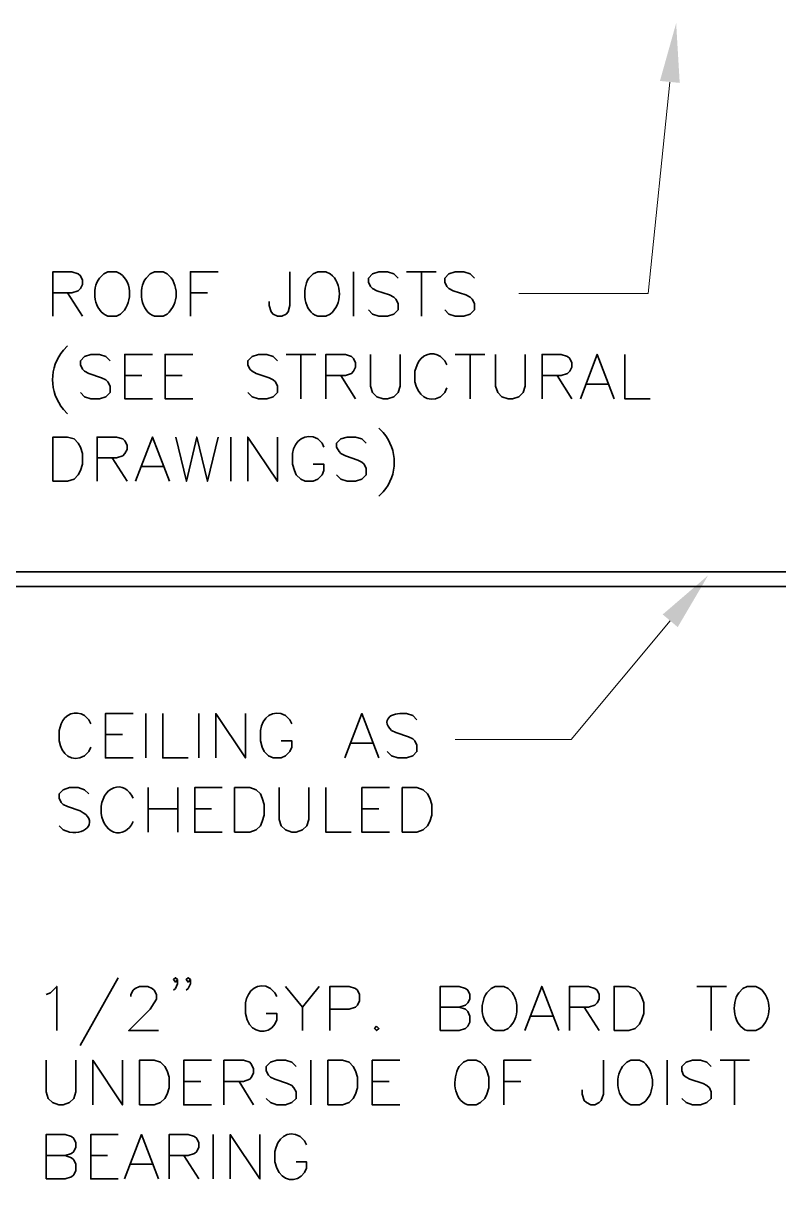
# Model space of a CAD drawing. Header units: inches. Extents: x 5 to 516, y -193 to 129.
# Drawn here: x 74.074 to 76.198, y -182.075 to -178.812 of the extents above; entities that cross this region are included whole.
import ezdxf

# ---------------------------------------------------------------- set-up
doc = ezdxf.new("R2010")
doc.units = ezdxf.units.IN
doc.header["$MEASUREMENT"] = 0
doc.layers.add('PDF8_Geometry', color=7, linetype='Continuous')
doc.layers.add('PDF8_Solid Fills', color=7, linetype='Continuous')

msp = doc.modelspace()

# ---------------------------------------------------------------- linework, layer by layer
at = {"layer": 'PDF8_Geometry', "lineweight": 15}
for points in [[(75.8921826, -178.978004), (75.8310714, -179.5724484), (75.4677381, -179.5724484)], [(75.8932948, -180.4924491), (75.6144058, -180.8257824), (75.2888503, -180.8257824)]]:
    msp.add_lwpolyline(points, dxfattribs=at)
at = {"layer": 'PDF8_Geometry', "lineweight": 35}
for points in [[(74.1577351, -179.6357822), (74.1577351, -179.5113377), (74.2110684, -179.5113377), (74.2288462, -179.5168933), (74.2355129, -179.5224488), (74.2410684, -179.534671), (74.2410684, -179.5468933), (74.2355129, -179.5580044), (74.2288462, -179.564671), (74.2110684, -179.5702266), (74.1577351, -179.5702266)], [(74.3477367, -179.5168938), (74.3366256, -179.5113382), (74.3121812, -179.5113382), (74.3010701, -179.5168938), (74.2888478, -179.529116)], [(74.4788493, -179.5168938), (74.4677382, -179.5113382), (74.4432937, -179.5113382), (74.4310715, -179.5168938), (74.4199604, -179.529116)], [(74.5444041, -179.6357822), (74.5444041, -179.5113377), (74.6221819, -179.5113377)], [(74.8244018, -179.5113382), (74.8244018, -179.6057827), (74.8188462, -179.6235605), (74.8132907, -179.6302271), (74.8010685, -179.6357827), (74.7888462, -179.6357827), (74.776624, -179.6302271), (74.7710685, -179.6235605), (74.7655129, -179.6057827), (74.7655129, -179.5946716)], [(74.9377388, -179.5168938), (74.9255165, -179.5113382), (74.9021832, -179.5113382), (74.889961, -179.5168938), (74.8777388, -179.529116)], [(75.0032936, -179.5113382), (75.0032936, -179.6357827)], [(75.1288497, -179.5291153), (75.1166275, -179.5168931), (75.0988497, -179.5113375), (75.0744053, -179.5113375), (75.0566275, -179.5168931), (75.0455164, -179.5291153), (75.0455164, -179.5402264), (75.0510719, -179.5524486), (75.0566275, -179.5580042), (75.0688497, -179.5646709), (75.1044053, -179.575782), (75.1166275, -179.5824486), (75.122183, -179.5880042), (75.1288497, -179.6002264), (75.1288497, -179.6180042), (75.1166275, -179.6302264), (75.0988497, -179.635782), (75.0744053, -179.635782), (75.0566275, -179.6302264), (75.0455164, -179.6180042)], [(75.1521832, -179.5113382), (75.2355166, -179.5113382)], [(75.194406, -179.5113382), (75.194406, -179.6357827)], [(75.3432911, -179.5291153), (75.3310689, -179.5168931), (75.3132911, -179.5113375), (75.2888466, -179.5113375), (75.2710689, -179.5168931), (75.2599578, -179.5291153), (75.2599578, -179.5402264), (75.2655133, -179.5524486), (75.2710689, -179.5580042), (75.2832911, -179.5646709), (75.3188466, -179.575782), (75.3310689, -179.5824486), (75.3366244, -179.5880042), (75.3432911, -179.6002264), (75.3432911, -179.6180042), (75.3310689, -179.6302264), (75.3132911, -179.635782), (75.2888466, -179.635782), (75.2710689, -179.6302264), (75.2599578, -179.6180042)], [(74.1988502, -179.570227), (74.2410724, -179.6357826)], [(74.5444041, -179.570227), (74.5921819, -179.570227)], [(74.3121812, -179.6357827), (74.3366256, -179.6357827), (74.3477367, -179.6302271)], [(74.4432937, -179.6357827), (74.4677382, -179.6357827), (74.4788493, -179.6302271)], [(74.9021832, -179.6357827), (74.9255165, -179.6357827), (74.9377388, -179.6302271)], [(74.3188498, -179.7613383), (74.3066276, -179.749116), (74.2888498, -179.7435605), (74.2644054, -179.7435605), (74.2466276, -179.749116), (74.2355165, -179.7613383), (74.2355165, -179.7724494), (74.241072, -179.7846716), (74.2466276, -179.7902272), (74.2588498, -179.7968938), (74.2944054, -179.809116), (74.3066276, -179.8146716), (74.3121832, -179.8202272), (74.3188498, -179.8324494), (74.3188498, -179.8502272), (74.3066276, -179.8624494), (74.2888498, -179.8680049), (74.2644054, -179.8680049), (74.2466276, -179.8624494), (74.2355165, -179.8502272)], [(74.4377382, -179.8680051), (74.3599604, -179.8680051), (74.3599604, -179.7435607), (74.4377382, -179.7435607)], [(74.5510692, -179.8680051), (74.4732914, -179.8680051), (74.4732914, -179.7435607), (74.5510692, -179.7435607)], [(74.7888477, -179.7613383), (74.7766255, -179.749116), (74.7588477, -179.7435605), (74.7355144, -179.7435605), (74.7177366, -179.749116), (74.7055143, -179.7613383), (74.7055143, -179.7724494), (74.7110699, -179.7846716), (74.7177366, -179.7902272), (74.7288477, -179.7968938), (74.7655144, -179.809116), (74.7766255, -179.8146716), (74.7832921, -179.8202272), (74.7888477, -179.8324494), (74.7888477, -179.8502272), (74.7766255, -179.8624494), (74.7588477, -179.8680049), (74.7355144, -179.8680049), (74.7177366, -179.8624494), (74.7055143, -179.8502272)], [(74.8132934, -179.7435601), (74.8966267, -179.7435601)], [(74.854404, -179.7435601), (74.854404, -179.8680045)], [(74.9255167, -179.8680051), (74.9255167, -179.7435607), (74.9799612, -179.7435607), (74.9977389, -179.7491162), (75.0032945, -179.7546718), (75.0088501, -179.766894), (75.0088501, -179.7791162), (75.0032945, -179.7902273), (74.9977389, -179.796894), (74.9799612, -179.8024496), (74.9255167, -179.8024496)], [(75.0510683, -179.7435601), (75.0510683, -179.832449), (75.0566239, -179.8502268), (75.0688461, -179.862449), (75.0866239, -179.8680045), (75.0988461, -179.8680045), (75.1166239, -179.862449), (75.1288461, -179.8502268), (75.1344016, -179.832449), (75.1344016, -179.7435601)], [(75.2888477, -179.7435601), (75.3721811, -179.7435601)], [(75.3310705, -179.7435601), (75.3310705, -179.8680045)], [(75.4021832, -179.7435601), (75.4021832, -179.832449), (75.4088499, -179.8502268), (75.419961, -179.862449), (75.4377388, -179.8680045), (75.449961, -179.8680045), (75.4677388, -179.862449), (75.479961, -179.8502268), (75.4855166, -179.832449), (75.4855166, -179.7435601)], [(75.5332913, -179.8680051), (75.5332913, -179.7435607), (75.5866246, -179.7435607), (75.6044024, -179.7491162), (75.6110691, -179.7546718), (75.6166246, -179.766894), (75.6166246, -179.7791162), (75.6110691, -179.7902273), (75.6044024, -179.796894), (75.5866246, -179.8024496), (75.5332913, -179.8024496)], [(75.6410703, -179.8680051), (75.687737, -179.7435607), (75.7355148, -179.8680051)], [(75.7655143, -179.7435601), (75.7655143, -179.8680045), (75.8366254, -179.8680045)], [(75.1821809, -179.7724489), (75.1755142, -179.7902267), (75.1755142, -179.8202267)], [(75.2655142, -179.7724489), (75.2599587, -179.7613378), (75.2477364, -179.7491156)], [(74.3599604, -179.8024488), (74.4077382, -179.8024488)], [(74.4732914, -179.8024488), (74.5210692, -179.8024488)], [(74.967735, -179.8024488), (75.0088461, -179.8680044)], [(75.5755141, -179.8024488), (75.6166252, -179.8680044)], [(75.2477364, -179.8624489), (75.2599587, -179.8502267), (75.2655142, -179.8380045)], [(75.6588474, -179.8268934), (75.7177363, -179.8268934)], [(74.2821835, -180.100227), (74.2821835, -179.9757825), (74.336628, -179.9757825), (74.3544057, -179.9813381), (74.3599613, -179.9868936), (74.366628, -179.9991158), (74.366628, -180.0113381), (74.3599613, -180.0224492), (74.3544057, -180.0291158), (74.336628, -180.0346714), (74.2821835, -180.0346714)], [(74.389958, -180.100227), (74.4377358, -179.9757825), (74.4855136, -180.100227)], [(74.5032936, -179.9757819), (74.5332936, -180.1002264), (74.5621824, -179.9757819), (74.5921825, -180.1002264), (74.6221825, -179.9757819)], [(74.6577351, -179.9757819), (74.6577351, -180.1002264)], [(74.7055143, -180.100227), (74.7055143, -179.9757825), (74.7888477, -180.100227), (74.7888477, -179.9757825)], [(75.0388477, -179.9935601), (75.0266255, -179.9813379), (75.0088477, -179.9757823), (74.9855144, -179.9757823), (74.9677366, -179.9813379), (74.9555144, -179.9935601), (74.9555144, -180.0046712), (74.962181, -180.0168934), (74.9677366, -180.022449), (74.9799588, -180.0291157), (75.0155144, -180.0413379), (75.0266255, -180.0468934), (75.0332922, -180.052449), (75.0388477, -180.0646712), (75.0388477, -180.082449), (75.0266255, -180.0946712), (75.0088477, -180.1002268), (74.9855144, -180.1002268), (74.9677366, -180.0946712), (74.9555144, -180.082449)], [(74.9199603, -180.0046719), (74.9144047, -179.9935608), (74.9021825, -179.9813386)], [(74.3244018, -180.0346718), (74.366624, -180.1002274)], [(74.8310714, -180.0224497), (74.8310714, -180.0524497), (74.8366269, -180.0702274), (74.8421825, -180.0824497), (74.8544047, -180.0946719), (74.8666269, -180.1002275), (74.8899603, -180.1002275), (74.9021825, -180.0946719), (74.9144047, -180.0824497), (74.9199603, -180.0702274), (74.9199603, -180.0524497), (74.8899603, -180.0524497)], [(74.4077351, -180.0591153), (74.4677351, -180.0591153)], [(77.4810725, -180.3546712), (71.9077389, -180.3546712)], [(77.3432913, -180.3957829), (71.9077355, -180.3957829)], [(74.2644019, -180.7824497), (74.2588464, -180.7713386), (74.2466242, -180.7591164)], [(74.3832948, -180.8780048), (74.305517, -180.8780048), (74.305517, -180.7535603), (74.3832948, -180.7535603)], [(74.418848, -180.7535598), (74.418848, -180.8780042)], [(74.4666272, -180.7535598), (74.4666272, -180.8780042), (74.5377384, -180.8780042)], [(74.5677376, -180.7535598), (74.5677376, -180.8780042)], [(74.6155169, -180.8780048), (74.6155169, -180.7535603), (74.6988502, -180.8780048), (74.6988502, -180.7535603)], [(74.8299583, -180.7824497), (74.8244027, -180.7713386), (74.8121805, -180.7591164)], [(74.9788479, -180.8780048), (75.0266257, -180.7535603), (75.0744034, -180.8780048)], [(75.1810687, -180.7713379), (75.1699576, -180.7591157), (75.1521798, -180.7535602)], [(74.1810686, -180.7824497), (74.175513, -180.8013386), (74.175513, -180.8302275)], [(74.305517, -180.8124496), (74.3532948, -180.8124496)], [(74.7410694, -180.8013386), (74.7410694, -180.8302275), (74.7466249, -180.8480053), (74.7521805, -180.8602275), (74.7644027, -180.8724497), (74.7766249, -180.8780053), (74.7999583, -180.8780053), (74.8121805, -180.8724497), (74.8244027, -180.8602275), (74.8299583, -180.8480053), (74.8299583, -180.8302275), (74.7999583, -180.8302275)], [(75.1099576, -180.8013379), (75.1221798, -180.8068935), (75.1577353, -180.8191157), (75.1699576, -180.8246713), (75.1755131, -180.8302268), (75.1810687, -180.8424491), (75.1810687, -180.8602268), (75.1699576, -180.8724491), (75.1521798, -180.8780046), (75.1277353, -180.8780046), (75.1099576, -180.8724491), (75.0977353, -180.8602268)], [(74.2466242, -180.8724497), (74.2588464, -180.8602275), (74.2644019, -180.8480053)], [(74.9966249, -180.8368931), (75.0566249, -180.8368931)], [(74.25885, -180.9791163), (74.2466278, -180.9680052), (74.22885, -180.9613385), (74.2044055, -180.9613385), (74.1866278, -180.9680052), (74.1755167, -180.9791163), (74.1755167, -180.9913385), (74.1810722, -181.0035608), (74.1866278, -181.0091163), (74.19885, -181.0146719), (74.2344056, -181.0268941)], [(74.4255167, -180.9613381), (74.4255167, -181.0868937)], [(74.50885, -180.9613381), (74.50885, -181.0868937)], [(74.6332914, -181.0868931), (74.5566247, -181.0868931), (74.5566247, -180.9613375), (74.6332914, -180.9613375)], [(74.7944041, -180.9613381), (74.7944041, -181.0513381), (74.7999597, -181.0691159), (74.8121819, -181.080227), (74.8299597, -181.0868937), (74.8421819, -181.0868937), (74.8599597, -181.080227), (74.8721819, -181.0691159), (74.8777375, -181.0513381), (74.8777375, -180.9613381)], [(74.9255167, -180.9613381), (74.9255167, -181.0868937), (74.9966278, -181.0868937)], [(75.1044049, -181.0868931), (75.0266271, -181.0868931), (75.0266271, -180.9613375), (75.1044049, -180.9613375)], [(74.4255167, -181.021338), (74.50885, -181.021338)], [(74.5566247, -181.021338), (74.6032914, -181.021338)], [(75.0266271, -181.021338), (75.0744049, -181.021338)], [(74.2044055, -181.0868941), (74.1866278, -181.0802274), (74.1755167, -181.0691163)], [(74.3410711, -181.4957823), (74.2344045, -181.6868935)], [(74.5077378, -181.5013377), (74.5021823, -181.5080043), (74.4966267, -181.5013377), (74.5021823, -181.4957821), (74.5077378, -181.5013377), (74.5077378, -181.5135599), (74.5021823, -181.5257821), (74.4966267, -181.5313377)], [(74.5444041, -181.5013377), (74.5377375, -181.5080043), (74.5321819, -181.5013377), (74.5377375, -181.4957821), (74.5444041, -181.5013377), (74.5444041, -181.5135599), (74.5377375, -181.5257821), (74.5321819, -181.5313377)], [(74.1388503, -181.5435604), (74.1510726, -181.5380049), (74.1688504, -181.5202271), (74.1688504, -181.6446716)], [(74.3766253, -181.5491158), (74.3766253, -181.5435602), (74.3832919, -181.531338), (74.3888475, -181.5257824), (74.4010697, -181.5202269), (74.424403, -181.5202269), (74.4366253, -181.5257824), (74.4421808, -181.531338), (74.4488475, -181.5435602), (74.4488475, -181.5557824), (74.4421808, -181.5668936), (74.4310697, -181.5846713), (74.3710697, -181.6446713), (74.454403, -181.6446713)], [(74.7877355, -181.5491158), (74.7821799, -181.5380047), (74.7699577, -181.5257824)], [(74.8121812, -181.5202269), (74.859959, -181.5791158), (74.859959, -181.6446714)], [(74.9066275, -181.5202269), (74.8599608, -181.5791158)], [(74.9366251, -181.6446708), (74.9366251, -181.5202264), (74.9910696, -181.5202264), (75.0088473, -181.5257819), (75.0144029, -181.5313375), (75.0199585, -181.5435597), (75.0199585, -181.5613375), (75.0144029, -181.5735597), (75.0088473, -181.5791153), (74.9910696, -181.5846708), (74.9366251, -181.5846708)], [(75.246625, -181.6446708), (75.246625, -181.5202264), (75.2999583, -181.5202264), (75.3177361, -181.5257819), (75.3244027, -181.5313375), (75.3299583, -181.5435597), (75.3299583, -181.5557819), (75.3244027, -181.5668931), (75.3177361, -181.5735597), (75.2999583, -181.5791153), (75.246625, -181.5791153)], [(75.4377377, -181.5257825), (75.4255155, -181.5202269), (75.401071, -181.5202269), (75.3899599, -181.5257825), (75.3777377, -181.5380047)], [(75.4844044, -181.6446708), (75.5321822, -181.5202264), (75.5799599, -181.6446708)], [(75.6099605, -181.6446708), (75.6099605, -181.5202264), (75.6632938, -181.5202264), (75.6810716, -181.5257819), (75.6877383, -181.5313375), (75.6932938, -181.5435597), (75.6932938, -181.5557819), (75.6877383, -181.5668931), (75.6810716, -181.5735597), (75.6632938, -181.5791153), (75.6099605, -181.5791153)], [(75.967735, -181.5202269), (76.0510684, -181.5202269)], [(76.0088501, -181.5202269), (76.0088501, -181.6446714)], [(76.1455161, -181.5257825), (76.134405, -181.5202269), (76.1099605, -181.5202269), (76.0977383, -181.5257825), (76.0866272, -181.5380047)], [(74.6988466, -181.5668936), (74.6988466, -181.5968936), (74.7044022, -181.6146713)], [(74.7821799, -181.6268936), (74.7877355, -181.6146713), (74.7877355, -181.5968936), (74.7577355, -181.5968936)], [(75.2999606, -181.5791157), (75.3177384, -181.5846712), (75.3244051, -181.5913379), (75.3299607, -181.6035601), (75.3299607, -181.6213379), (75.3244051, -181.632449), (75.3177384, -181.6391157), (75.2999606, -181.6446712), (75.2466273, -181.6446712)], [(75.5021814, -181.6035603), (75.5621814, -181.6035603)], [(75.6510711, -181.5791157), (75.6932933, -181.6446712)], [(75.401071, -181.6446714), (75.4255155, -181.6446714), (75.4377377, -181.6391158)], [(76.1099605, -181.6446714), (76.134405, -181.6446714), (76.1455161, -181.6391158)], [(74.1388503, -181.7280042), (74.1388503, -181.8168931), (74.1444059, -181.835782), (74.1566281, -181.8468931), (74.1744059, -181.8535597), (74.1866281, -181.8535597), (74.2044059, -181.8468931), (74.2166281, -181.835782), (74.2221837, -181.8168931), (74.2221837, -181.7280042)], [(74.2699584, -181.8535603), (74.2699584, -181.7280047), (74.3532917, -181.8535603), (74.3532917, -181.7280047)], [(74.6032927, -181.8535603), (74.5255149, -181.8535603), (74.5255149, -181.7280047), (74.6032927, -181.7280047)], [(74.6388504, -181.8535603), (74.6388504, -181.7280047), (74.6932948, -181.7280047), (74.7110726, -181.7335603), (74.7166282, -181.7402269), (74.7221837, -181.7524492), (74.7221837, -181.7635603), (74.7166282, -181.7757825), (74.7110726, -181.7813381), (74.6932948, -181.7880047), (74.6388504, -181.7880047)], [(74.8421834, -181.7457824), (74.8299612, -181.7335601), (74.8121834, -181.7280046), (74.7877389, -181.7280046), (74.7699611, -181.7335601), (74.7577389, -181.7457824), (74.7577389, -181.7580046), (74.7644056, -181.7702268), (74.7699611, -181.7757824), (74.7821834, -181.7813379), (74.8177389, -181.7935602), (74.8299612, -181.7991157), (74.8355167, -181.8057824), (74.8421834, -181.8168935), (74.8421834, -181.8357824), (74.8299612, -181.8468935), (74.8121834, -181.8535602), (74.7877389, -181.8535602), (74.7699611, -181.8468935), (74.7577389, -181.8357824)], [(74.8832939, -181.7280042), (74.8832939, -181.8535597)], [(75.1332949, -181.8535603), (75.0555171, -181.8535603), (75.0555171, -181.7280047), (75.1332949, -181.7280047)], [(75.3244018, -181.8535597), (75.3477352, -181.8535597), (75.3599574, -181.8468931), (75.3721796, -181.835782), (75.3777352, -181.8235597), (75.3832907, -181.805782), (75.3832907, -181.775782), (75.3777352, -181.7580042), (75.3721796, -181.745782), (75.3599574, -181.7335597), (75.3477352, -181.7280042), (75.3244018, -181.7280042), (75.3121796, -181.7335597), (75.2999574, -181.745782)], [(75.4255168, -181.8535603), (75.4255168, -181.7280047), (75.5021834, -181.7280047)], [(75.7055144, -181.7280042), (75.7055144, -181.8235597), (75.6988478, -181.8413375), (75.6932922, -181.8468931), (75.68107, -181.8535597), (75.6699589, -181.8535597), (75.6577366, -181.8468931), (75.65107, -181.8413375), (75.6455144, -181.8235597), (75.6455144, -181.8113375)], [(75.8188503, -181.7335597), (75.8066281, -181.7280042), (75.7821836, -181.7280042), (75.7710725, -181.7335597), (75.7588503, -181.745782)], [(75.8844017, -181.7280042), (75.8844017, -181.8535597)], [(76.0088501, -181.7457824), (75.9966279, -181.7335601), (75.9788501, -181.7280046), (75.9555168, -181.7280046), (75.937739, -181.7335601), (75.9255168, -181.7457824), (75.9255168, -181.7580046), (75.9310724, -181.7702268), (75.937739, -181.7757824), (75.9488501, -181.7813379), (75.9855168, -181.7935602), (75.9966279, -181.7991157), (76.0032946, -181.8057824), (76.0088501, -181.8168935), (76.0088501, -181.8357824), (75.9966279, -181.8468935), (75.9788501, -181.8535602), (75.9555168, -181.8535602), (75.937739, -181.8468935), (75.9255168, -181.8357824)], [(76.0332913, -181.7280042), (76.1166247, -181.7280042)], [(76.0744019, -181.7280042), (76.0744019, -181.8535597)], [(74.5255149, -181.7880051), (74.5732927, -181.7880051)], [(74.6810686, -181.7880051), (74.7221797, -181.8535607)], [(75.0555171, -181.7880051), (75.1032949, -181.7880051)], [(75.4255168, -181.7880051), (75.4732945, -181.7880051)], [(75.7821836, -181.8535597), (75.8066281, -181.8535597), (75.8188503, -181.8468931)], [(74.1388503, -182.0613375), (74.1388503, -181.9368931), (74.1921837, -181.9368931), (74.2099615, -181.9424486), (74.2166281, -181.9480042), (74.2221837, -181.9602264), (74.2221837, -181.9724486), (74.2166281, -181.9846709), (74.2099615, -181.9902264), (74.1921837, -181.995782), (74.1388503, -181.995782)], [(74.3410686, -182.0613375), (74.2644019, -182.0613375), (74.2644019, -181.9368931), (74.3410686, -181.9368931)], [(74.3588482, -182.0613375), (74.406626, -181.9368931), (74.4544038, -182.0613375)], [(74.4844043, -182.0613375), (74.4844043, -181.9368931), (74.5377376, -181.9368931), (74.5555154, -181.9424486), (74.5621821, -181.9480042), (74.5677376, -181.9602264), (74.5677376, -181.9724486), (74.5621821, -181.9846709), (74.5555154, -181.9902264), (74.5377376, -181.995782), (74.4844043, -181.995782)], [(74.6088482, -181.9368936), (74.6088482, -182.0613381)], [(74.6566274, -182.0613375), (74.6566274, -181.9368931), (74.7399608, -182.0613375), (74.7399608, -181.9368931)], [(74.8710688, -181.9657825), (74.8655133, -181.9546714), (74.8532911, -181.9424491)], [(74.1921815, -181.9957824), (74.2099593, -182.0024491), (74.216626, -182.0080046), (74.2221815, -182.0202268), (74.2221815, -182.0380046), (74.216626, -182.0502268), (74.2099593, -182.0557824), (74.1921815, -182.0613379), (74.1388482, -182.0613379)], [(74.2644019, -181.9957824), (74.3110686, -181.9957824)], [(74.5255149, -181.9957824), (74.5677371, -182.0613379)], [(74.7821799, -181.9846714), (74.7821799, -182.0135603), (74.7877355, -182.031338)], [(74.3766253, -182.020227), (74.4366253, -182.020227)], [(74.8655133, -182.0435603), (74.8710688, -182.031338), (74.8710688, -182.0135603), (74.8421799, -182.0135603)]]:
    msp.add_lwpolyline(points, dxfattribs=at)
for points in [[(74.1988502, -179.7191155), (74.1877391, -179.7313377, 0.369333516), (74.1877391, -179.8980044), (74.1988502, -179.9102266)], [(75.0744018, -179.9513385), (75.086624, -179.9635607, -0.369333516), (75.086624, -180.1302274), (75.0744018, -180.1424496)]]:
    msp.add_lwpolyline(points, format="xyb", dxfattribs=at)
for points in [[(74.1577351, -180.100227), (74.1577351, -179.9757825), (74.1988462, -179.9757825), (74.2177351, -179.9813381), (74.2288462, -179.9935603), (74.2355129, -180.0046714), (74.2410684, -180.0224492), (74.2410684, -180.0524492), (74.2355129, -180.070227), (74.2288462, -180.0824492), (74.2177351, -180.0946714), (74.1988462, -180.100227)], [(74.668848, -181.0868931), (74.668848, -180.9613375), (74.7110703, -180.9613375), (74.728848, -180.9680042), (74.7410703, -180.9791153), (74.7466258, -180.9913375), (74.7521814, -181.0091153), (74.7521814, -181.0391153), (74.7466258, -181.0568931), (74.7410703, -181.0691153), (74.728848, -181.0802264), (74.7110703, -181.0868931)], [(75.1399581, -181.0868931), (75.1399581, -180.9613375), (75.1810692, -180.9613375), (75.198847, -180.9680042), (75.2110692, -180.9791153), (75.2177359, -180.9913375), (75.2232914, -181.0091153), (75.2232914, -181.0391153), (75.2177359, -181.0568931), (75.2110692, -181.0691153), (75.198847, -181.0802264), (75.1810692, -181.0868931)], [(75.7355166, -181.6446708), (75.7355166, -181.5202264), (75.7766277, -181.5202264), (75.7944055, -181.5257819), (75.8066277, -181.5380042), (75.8121833, -181.5491153), (75.8188499, -181.5668931), (75.8188499, -181.5968931), (75.8121833, -181.6146708), (75.8066277, -181.6268931), (75.7944055, -181.6391153), (75.7766277, -181.6446708)], [(75.0677377, -181.6324491), (75.0621821, -181.6391158), (75.0677377, -181.6446713), (75.0744044, -181.6391158)], [(74.401071, -181.8535603), (74.401071, -181.7280047), (74.4421821, -181.7280047), (74.4599599, -181.7335603), (74.4721821, -181.7457825), (74.4788487, -181.7580047), (74.4844043, -181.7757825), (74.4844043, -181.8057825), (74.4788487, -181.8235603), (74.4721821, -181.8357825), (74.4599599, -181.8468936), (74.4421821, -181.8535603)], [(74.9310687, -181.8535603), (74.9310687, -181.7280047), (74.9721798, -181.7280047), (74.9910687, -181.7335603), (75.0021798, -181.7457825), (75.0088464, -181.7580047), (75.014402, -181.7757825), (75.014402, -181.8057825), (75.0088464, -181.8235603), (75.0021798, -181.8357825), (74.9910687, -181.8468936), (74.9721798, -181.8535603)]]:
    msp.add_lwpolyline(points, close=True, dxfattribs=at)
msp.add_ellipse((74.3415542, -181.0240445), major_axis=(-0.0001422, 0.0645624), ratio=0.750399506, start_param=5.241955654, end_param=10.460135809, dxfattribs=at)
for points in [[(74.3477367, -179.6302271), (74.3813849, -179.6054494), (74.3827738, -179.5419864), (74.3477367, -179.5168938)], [(74.4788493, -179.6302271), (74.5122011, -179.6030049), (74.5137011, -179.5444864), (74.4788493, -179.5168938)], [(74.9377388, -179.6302271), (74.9711091, -179.6029864), (74.9725906, -179.5445049), (74.9377388, -179.5168938)], [(74.2888478, -179.529116), (74.2649034, -179.5593938), (74.2731071, -179.6223568), (74.3121812, -179.6357827)], [(74.4199604, -179.529116), (74.3956085, -179.5585975), (74.4053308, -179.6250049), (74.4432937, -179.6357827)], [(74.8777388, -179.529116), (74.8562943, -179.5599308), (74.8628499, -179.6251901), (74.9021832, -179.6357827)], [(75.2477364, -179.7491156), (75.222792, -179.7331526), (75.1916438, -179.745023), (75.1821809, -179.7724489)], [(75.1755142, -179.8202267), (75.1842364, -179.8561526), (75.2090512, -179.8833749), (75.2477364, -179.8624489)], [(74.9021825, -179.9813386), (74.866701, -179.9609311), (74.8370899, -179.9862274), (74.8310714, -180.0224497)], [(74.2466242, -180.7591164), (74.2216612, -180.7431534), (74.1905316, -180.7550238), (74.1810686, -180.7824497)], [(74.8121805, -180.7591164), (74.7764027, -180.7384868), (74.746236, -180.7646164), (74.7410694, -180.8013386)], [(75.1521798, -180.7535602), (75.1197353, -180.7488379), (75.0742168, -180.7640231), (75.1099576, -180.8013379)], [(74.175513, -180.8302275), (74.1818093, -180.8673942), (74.2099945, -180.8929127), (74.2466242, -180.8724497)], [(74.2344056, -181.0268941), (74.2862389, -181.0530793), (74.2542018, -181.0955978), (74.2044055, -181.0868941)], [(74.7699577, -181.5257824), (74.7335688, -181.5046528), (74.7056429, -181.5321343), (74.6988466, -181.5668936)], [(75.3777377, -181.5380047), (75.3547562, -181.5709121), (75.3613118, -181.6282455), (75.401071, -181.6446714)], [(75.4377377, -181.6391158), (75.4700525, -181.6110788), (75.4713303, -181.5540047), (75.4377377, -181.5257825)], [(76.0866272, -181.5380047), (76.0622753, -181.5674862), (76.0719976, -181.6338936), (76.1099605, -181.6446714)], [(76.1455161, -181.6391158), (76.1788679, -181.6118936), (76.1803679, -181.5533751), (76.1455161, -181.5257825)], [(74.7044022, -181.6146713), (74.7183466, -181.6517454), (74.7598836, -181.6572825), (74.7821799, -181.6268936)], [(75.8188503, -181.8468931), (75.8521096, -181.821282), (75.8511651, -181.7604671), (75.8188503, -181.7335597)], [(75.2999574, -181.745782), (75.2796981, -181.7791894), (75.2828278, -181.8385412), (75.3244018, -181.8535597)], [(75.7588503, -181.745782), (75.7364429, -181.7803931), (75.7416836, -181.8353931), (75.7821836, -181.8535597)], [(74.8532911, -181.9424491), (74.8180133, -181.920264), (74.7873836, -181.9500232), (74.7821799, -181.9846714)], [(74.7877355, -182.031338), (74.8009577, -182.0671158), (74.8425873, -182.075264), (74.8655133, -182.0435603)]]:
    msp.add_open_spline(points, degree=3, dxfattribs=at)
at = {"layer": 'PDF8_Solid Fills', "lineweight": 50, "transparency": 33554559}
for points in [[(75.8644048, -178.9746719), (75.9099603, -178.8124497), (75.9199603, -178.9802275)], [(75.8721811, -180.474672), (75.9999589, -180.364672), (75.9144033, -180.5102276)]]:
    msp.add_solid(points, dxfattribs=at)

doc.saveas('drawing.dxf')
